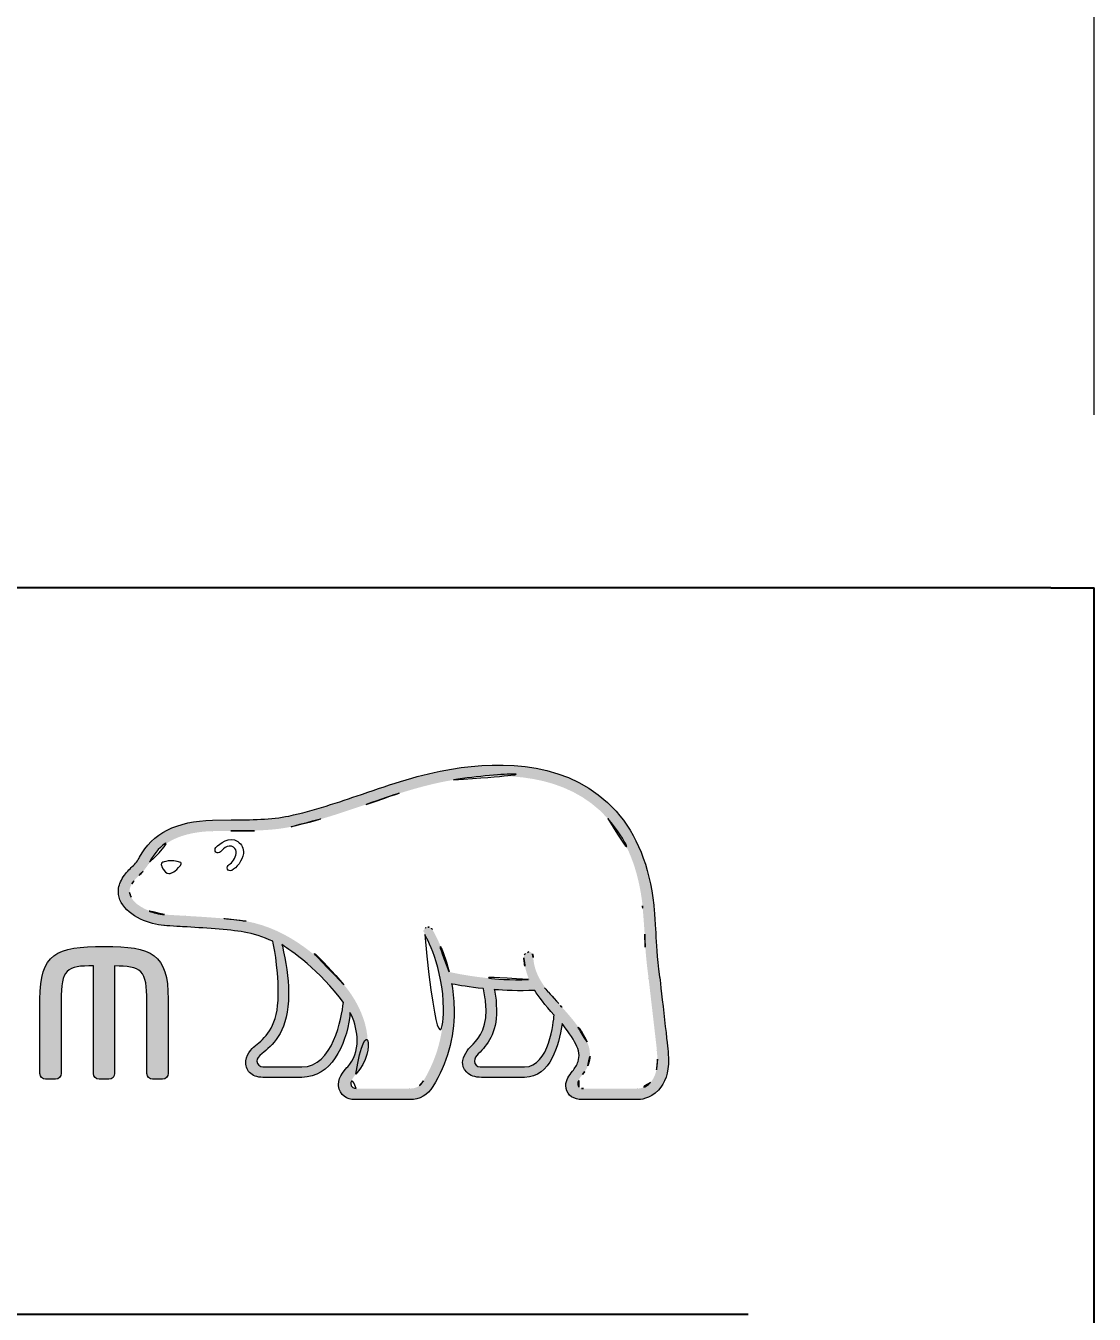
# Model space of a CAD drawing. Extents: x 16296675745 to 16296677481, y -37409619395 to -37409618123.
# Drawn here: x 16296676069.36 to 16296676094.07, y -37409618334.3 to -37409618304.5 of the extents above; entities that cross this region are included whole.
import ezdxf

# ---------------------------------------------------------------- set-up
doc = ezdxf.new("R2010")
doc.units = 0
doc.header["$LTSCALE"] = 10
doc.header["$MEASUREMENT"] = 0
doc.header["$PDMODE"] = 3
doc.header["$PDSIZE"] = -10
doc.layers.get('0').update_dxf_attribs({"linetype": 'CONTINUOUS'})
doc.layers.get('DEFPOINTS').update_dxf_attribs({"linetype": 'CONTINUOUS'})
doc.layers.add('BODY', color=7, linetype='CONTINUOUS')
doc.layers.add('레이어 1', color=7, linetype='CONTINUOUS', lineweight=0)
doc.styles.add('Daelim Dimension', font='')
doc.styles.get('Daelim Dimension').set_extended_font_data('NanumGothic')
doc.dimstyles.new('DEFAULT', dxfattribs={"dimscale": 2, "dimtxt": 2, "dimasz": 2, "dimexe": 0, "dimexo": 2, "dimgap": 1, "dimtad": 1, "dimdec": 1, "dimzin": 9, "dimdsep": 46, "dimtxsty": 'Daelim Dimension', "dimcen": 0.5, "dimclrd": 252, "dimclre": 252, "dimclrt": 3, "dimadec": 1, "dimazin": 0, "dimtfac": 1, "dimtdec": 1, "dimtix": 1, "dimtmove": 0, "dimatfit": 3, "dimfxl": 1, "dimtolj": 1, "dimtzin": 1, "dimlwd": 9, "dimlwe": 9, "dimarcsym": 0})

# ---------------------------------------------------------------- blocks, each defined once
blk = doc.blocks.new('*D14')
at = {"color": 5, "lineweight": 9, "ltscale": 0.5, "transparency": 16777216}
for p, q in [((16296675944.07295, -37409618313.497307), (16296675944.07295, -37409618288.692261)), ((16296675948.07295, -37409618288.692261), (16296676090.07295, -37409618288.692261)), ((16296676094.07295, -37409618313.497307), (16296676094.07295, -37409618288.692261))]:
    blk.add_line(p, q, dxfattribs=at)
at = {"color": 5, "ltscale": 0.5, "transparency": 16777216}
for points in [[(16296675948.07295, -37409618288.025597), (16296675948.07295, -37409618289.358917), (16296675944.07295, -37409618288.692261)], [(16296676090.07295, -37409618288.025597), (16296676090.07295, -37409618289.358917), (16296676094.07295, -37409618288.692261)]]:
    blk.add_solid(points, dxfattribs=at)
at = {"layer": 'DEFPOINTS', "color": 0, "ltscale": 0.5, "transparency": 16777216}
for p in [(16296676094.07295, -37409618288.692261), (16296675944.07295, -37409618317.497307), (16296676094.07295, -37409618317.497307)]:
    blk.add_point(p, dxfattribs=at)
at = {"color": 7, "ltscale": 0.5, "transparency": 16777216, "insert": (16296676019.07295, -37409618281.263077), "char_height": 10, "attachment_point": 5, "style": 'Daelim Dimension'}
blk.add_mtext('\\A1;150', dxfattribs=at)

msp = doc.modelspace()

# ---------------------------------------------------------------- hatches: boundary and pattern name
at = {"layer": '레이어 1'}
h = msp.add_hatch(color=7, dxfattribs=at)
h.dxf.hatch_style = 1
edge = h.paths.add_edge_path(flags=16)
edge.add_spline(control_points=[(16296676083.81044, -37409618328.939087), (16296676083.68544, -37409618329.077461), (16296676083.528351, -37409618329.078697), (16296676083.521549, -37409618329.078697), (16296676083.521549, -37409618329.078697), (16296676082.263149, -37409618329.078697), (16296676082.263149, -37409618329.078697), (16296676082.216909, -37409618329.078697), (16296676082.18158, -37409618329.067108), (16296676082.158701, -37409618329.044533), (16296676082.139601, -37409618329.025833), (16296676082.130329, -37409618328.997383), (16296676082.130329, -37409618328.962112), (16296676082.130329, -37409618328.891151), (16296676082.182131, -37409618328.825897), (16296676082.237169, -37409618328.756638), (16296676082.288191, -37409618328.691093), (16296676082.33666, -37409618328.628922), (16296676082.3638, -37409618328.552544), (16296676082.43268, -37409618328.367172), (16296676082.42564, -37409618328.169418), (16296676082.34339, -37409618327.995163), (16296676082.194799, -37409618327.679901), (16296676081.974331, -37409618327.43222), (16296676081.760651, -37409618327.192863), (16296676081.760651, -37409618327.192863), (16296676081.68829, -37409618327.113403), (16296676081.68829, -37409618327.112633), (16296676081.410521, -37409618326.803101), (16296676081.12348, -37409618326.482887), (16296676081.10083, -37409618326.048729), (16296676081.09565, -37409618325.962769), (16296676081.05592, -37409618325.910812), (16296676081.00065, -37409618325.913139), (16296676081.00065, -37409618325.913139), (16296676080.919241, -37409618325.952248), (16296676080.917459, -37409618325.952248), (16296676080.89543, -37409618325.97654), (16296676080.883141, -37409618326.012711), (16296676080.883141, -37409618326.054298), (16296676080.883141, -37409618326.054298), (16296676080.883829, -37409618326.068977), (16296676080.883829, -37409618326.069153), (16296676080.89497, -37409618326.226067), (16296676080.93239, -37409618326.380074), (16296676080.998171, -37409618326.539932), (16296676080.998171, -37409618326.539932), (16296676081.004589, -37409618326.55603), (16296676081.004589, -37409618326.55603), (16296676081.004589, -37409618326.55603), (16296676080.98757, -37409618326.556633), (16296676080.98757, -37409618326.556633), (16296676080.17971, -37409618326.588654), (16296676079.387711, -37409618326.436203), (16296676079.154791, -37409618326.380074), (16296676079.011141, -37409618325.802116), (16296676078.778151, -37409618325.418983), (16296676078.768101, -37409618325.402763), (16296676078.75001, -37409618325.372772), (16296676078.72109, -37409618325.349716), (16296676078.69327, -37409618325.341667), (16296676078.69327, -37409618325.341667), (16296676078.625231, -37409618325.351883), (16296676078.61688, -37409618325.352966), (16296676078.61117, -37409618325.361473), (16296676078.59926, -37409618325.377541), (16296676078.572981, -37409618325.412804), (16296676078.572981, -37409618325.412804), (16296676078.569731, -37409618325.441093), (16296676078.569731, -37409618325.441093), (16296676078.569731, -37409618325.441093), (16296676078.591209, -37409618325.517174), (16296676078.591209, -37409618325.517174), (16296676078.60885, -37409618325.547623), (16296676079.02368, -37409618326.274307), (16296676079.02368, -37409618327.236794), (16296676079.02368, -37409618327.830513), (16296676078.86767, -37409618328.390663), (16296676078.55999, -37409618328.90152), (16296676078.486469, -37409618329.024117), (16296676078.389601, -37409618329.078697), (16296676078.24551, -37409618329.078697), (16296676078.24551, -37409618329.078697), (16296676077.00503, -37409618329.078697), (16296676077.00503, -37409618329.078697), (16296676076.963909, -37409618329.078697), (16296676076.878099, -37409618329.049782), (16296676076.878099, -37409618328.960098), (16296676076.878099, -37409618328.910629), (16296676076.923941, -37409618328.82946), (16296676077.00033, -37409618328.743958), (16296676077.517269, -37409618328.168327), (16296676077.21903, -37409618327.269241), (16296676076.723261, -37409618326.676933), (16296676076.24441, -37409618326.105614), (16296676075.462919, -37409618325.386673), (16296676074.459471, -37409618325.208092), (16296676074.103861, -37409618325.145943), (16296676073.519501, -37409618325.111313), (16296676073.047541, -37409618325.083321), (16296676073.047541, -37409618325.083321), (16296676072.57048, -37409618325.055023), (16296676072.57048, -37409618325.055023), (16296676072.325649, -37409618325.036324), (16296676071.921021, -37409618324.885727), (16296676071.797871, -37409618324.652557), (16296676071.74585, -37409618324.555931), (16296676071.75173, -37409618324.457901), (16296676071.816971, -37409618324.3452), (16296676071.858021, -37409618324.277168), (16296676071.914379, -37409618324.218727), (16296676071.98527, -37409618324.147598), (16296676072.06365, -37409618324.068291), (16296676072.144291, -37409618323.986183), (16296676072.207069, -37409618323.877953), (16296676072.207069, -37409618323.877953), (16296676072.22508, -37409618323.844093), (16296676072.22508, -37409618323.844093), (16296676072.464649, -37409618323.385834), (16296676072.95817, -37409618323.143837), (16296676073.692511, -37409618323.124367), (16296676073.692511, -37409618323.124367), (16296676074.106649, -37409618323.119728), (16296676074.106649, -37409618323.119728), (16296676074.561371, -37409618323.117409), (16296676075.07732, -37409618323.114777), (16296676075.501261, -37409618323.023537), (16296676076.09668, -37409618322.895538), (16296676076.694031, -37409618322.691437), (16296676077.221189, -37409618322.511787), (16296676077.221189, -37409618322.511787), (16296676077.238041, -37409618322.506233), (16296676077.238041, -37409618322.506233), (16296676077.890039, -37409618322.283272), (16296676078.56432, -37409618322.052727), (16296676079.25358, -37409618321.940498), (16296676080.35668, -37409618321.757889), (16296676081.8715, -37409618321.763924), (16296676082.824551, -37409618322.833847), (16296676083.265051, -37409618323.329231), (16296676083.53639, -37409618324.01046), (16296676083.62977, -37409618324.859131), (16296676083.62977, -37409618324.859131), (16296676083.62623, -37409618324.856354), (16296676083.622971, -37409618324.853409), (16296676083.630541, -37409618324.870262), (16296676083.637659, -37409618324.965508), (16296676083.676941, -37409618325.505417), (16296676083.688219, -37409618325.765007), (16296676083.70013, -37409618326.033417), (16296676083.768, -37409618326.531441), (16296676083.768, -37409618326.531441), (16296676083.96034, -37409618328.19693), (16296676083.96034, -37409618328.19693), (16296676083.96034, -37409618328.19693), (16296676083.971781, -37409618328.399323), (16296676083.971781, -37409618328.399323), (16296676083.971781, -37409618328.638359), (16296676083.917669, -37409618328.820023), (16296676083.81044, -37409618328.939087)], knot_values=[0, 0, 0, 0, 1, 1, 1, 2, 2, 2, 3, 3, 3, 4, 4, 4, 5, 5, 5, 6, 6, 6, 7, 7, 7, 8, 8, 8, 9, 9, 9, 10, 10, 10, 11, 11, 11, 12, 12, 12, 13, 13, 13, 14, 14, 14, 15, 15, 15, 16, 16, 16, 17, 17, 17, 18, 18, 18, 19, 19, 19, 20, 20, 20, 21, 21, 21, 22, 22, 22, 23, 23, 23, 24, 24, 24, 25, 25, 25, 26, 26, 26, 27, 27, 27, 28, 28, 28, 29, 29, 29, 30, 30, 30, 31, 31, 31, 32, 32, 32, 33, 33, 33, 34, 34, 34, 35, 35, 35, 36, 36, 36, 37, 37, 37, 38, 38, 38, 39, 39, 39, 40, 40, 40, 41, 41, 41, 42, 42, 42, 43, 43, 43, 44, 44, 44, 45, 45, 45, 46, 46, 46, 47, 47, 47, 48, 48, 48, 49, 49, 49, 50, 50, 50, 51, 51, 51, 52, 52, 52, 53, 53, 53, 53], degree=3, periodic=0)
edge = h.paths.add_edge_path(flags=16)
edge.add_spline(control_points=[(16296676080.901381, -37409618328.579132), (16296676080.901381, -37409618328.579132), (16296676079.87483, -37409618328.579132), (16296676079.87483, -37409618328.579132), (16296676079.79891, -37409618328.579132), (16296676079.73892, -37409618328.518517), (16296676079.73892, -37409618328.441231), (16296676079.73892, -37409618328.38726), (16296676079.785761, -37409618328.318611), (16296676079.83007, -37409618328.271446), (16296676080.038879, -37409618328.071548), (16296676080.25247, -37409618327.796333), (16296676080.25247, -37409618327.273888), (16296676080.25247, -37409618327.273888), (16296676080.23925, -37409618327.036537), (16296676080.23925, -37409618327.035637), (16296676080.23925, -37409618327.035637), (16296676080.201521, -37409618326.804787), (16296676080.201521, -37409618326.804787), (16296676080.201521, -37409618326.804787), (16296676080.198891, -37409618326.790253), (16296676080.198891, -37409618326.790253), (16296676080.198891, -37409618326.790253), (16296676080.214041, -37409618326.791344), (16296676080.214041, -37409618326.791344), (16296676080.40546, -37409618326.805099), (16296676080.777929, -37409618326.825829), (16296676081.133539, -37409618326.80896), (16296676081.223829, -37409618326.952599), (16296676081.36932, -37409618327.13736), (16296676081.58176, -37409618327.383507), (16296676081.57202, -37409618327.505966), (16296676081.470591, -37409618328.579132), (16296676080.901381, -37409618328.579132)], knot_values=[0, 0, 0, 0, 1, 1, 1, 2, 2, 2, 3, 3, 3, 4, 4, 4, 5, 5, 5, 6, 6, 6, 7, 7, 7, 8, 8, 8, 9, 9, 9, 10, 10, 10, 11, 11, 11, 11], degree=3, periodic=0)
edge = h.paths.add_edge_path(flags=16)
edge.add_spline(control_points=[(16296676075.750351, -37409618328.579132), (16296676075.750351, -37409618328.579132), (16296676074.84926, -37409618328.579132), (16296676074.84926, -37409618328.579132), (16296676074.781691, -37409618328.579132), (16296676074.709021, -37409618328.523483), (16296676074.709021, -37409618328.441231), (16296676074.709021, -37409618328.391289), (16296676074.750919, -37409618328.329437), (16296676074.827299, -37409618328.268051), (16296676075.055349, -37409618328.086403), (16296676075.400921, -37409618327.81147), (16296676075.43833, -37409618327.052467), (16296676075.43833, -37409618327.052467), (16296676075.44351, -37409618326.845444), (16296676075.44351, -37409618326.845444), (16296676075.44351, -37409618326.522621), (16296676075.36953, -37409618326.132843), (16296676075.299351, -37409618325.7845), (16296676075.299351, -37409618325.7845), (16296676075.287889, -37409618325.74894), (16296676075.287889, -37409618325.74894), (16296676075.287889, -37409618325.74894), (16296676075.31743, -37409618325.771973), (16296676075.31743, -37409618325.771973), (16296676075.45178, -37409618325.854691), (16296676076.18775, -37409618326.353477), (16296676076.710039, -37409618327.090378), (16296676076.66674, -37409618327.439163), (16296676076.47007, -37409618328.579132), (16296676075.750351, -37409618328.579132)], knot_values=[0, 0, 0, 0, 1, 1, 1, 2, 2, 2, 3, 3, 3, 4, 4, 4, 5, 5, 5, 6, 6, 6, 7, 7, 7, 8, 8, 8, 9, 9, 9, 10, 10, 10, 10], degree=3, periodic=0)
edge = h.paths.add_edge_path()
edge.add_spline(control_points=[(16296676084.214689, -37409618328.17173), (16296676084.214371, -37409618328.169418), (16296676084.02327, -37409618326.496811), (16296676084.02327, -37409618326.496811), (16296676083.95253, -37409618325.996933), (16296676083.94232, -37409618325.730377), (16296676083.93313, -37409618325.494118), (16296676083.93313, -37409618325.494118), (16296676083.88582, -37409618324.833778), (16296676083.88582, -37409618324.833313), (16296676083.78517, -37409618323.929443), (16296676083.49264, -37409618323.199364), (16296676083.015961, -37409618322.665466), (16296676081.986231, -37409618321.508476), (16296676080.37879, -37409618321.496262), (16296676079.21114, -37409618321.688766), (16296676078.49505, -37409618321.807213), (16296676077.810579, -37409618322.040833), (16296676077.148821, -37409618322.267189), (16296676077.148821, -37409618322.267189), (16296676077.127489, -37409618322.27475), (16296676077.127489, -37409618322.27475), (16296676076.610161, -37409618322.451172), (16296676076.023081, -37409618322.652023), (16296676075.446989, -37409618322.774773), (16296676075.05118, -37409618322.859337), (16296676074.55549, -37409618322.863213), (16296676074.11762, -37409618322.86554), (16296676074.11762, -37409618322.86554), (16296676073.68424, -37409618322.870789), (16296676073.68424, -37409618322.870789), (16296676072.85149, -37409618322.89135), (16296676072.284281, -37409618323.179718), (16296676071.997789, -37409618323.727524), (16296676071.997789, -37409618323.727524), (16296676071.98488, -37409618323.75116), (16296676071.98488, -37409618323.75116), (16296676071.93749, -37409618323.834198), (16296676071.86722, -37409618323.904701), (16296676071.8043, -37409618323.967789), (16296676071.734949, -37409618324.037666), (16296676071.65679, -37409618324.116051), (16296676071.597111, -37409618324.217484), (16296676071.537189, -37409618324.319077), (16296676071.506969, -37409618324.422043), (16296676071.506969, -37409618324.523163), (16296676071.506969, -37409618324.608192), (16296676071.528299, -37409618324.691681), (16296676071.57114, -37409618324.771446), (16296676071.748171, -37409618325.105751), (16296676072.253139, -37409618325.286171), (16296676072.55447, -37409618325.307678), (16296676072.55447, -37409618325.307678), (16296676072.99806, -37409618325.335487), (16296676073.00865, -37409618325.336433), (16296676073.452169, -37409618325.361473), (16296676074.059561, -37409618325.396568), (16296676074.414181, -37409618325.45919), (16296676074.621519, -37409618325.495827), (16296676074.857149, -37409618325.570198), (16296676075.074221, -37409618325.672401), (16296676075.089689, -37409618325.728683), (16296676075.202391, -37409618326.22979), (16296676075.202391, -37409618326.845772), (16296676075.202391, -37409618326.845772), (16296676075.197599, -37409618327.041199), (16296676075.197599, -37409618327.041199), (16296676075.1649, -37409618327.690727), (16296676074.88172, -37409618327.917686), (16296676074.67424, -37409618328.083763), (16296676074.6532, -37409618328.100311), (16296676074.46829, -37409618328.253838), (16296676074.45499, -37409618328.438599), (16296676074.44556, -37409618328.543114), (16296676074.47547, -37409618328.638359), (16296676074.53895, -37409618328.706841), (16296676074.60775, -37409618328.781067), (16296676074.712351, -37409618328.818626), (16296676074.84926, -37409618328.818626), (16296676074.84926, -37409618328.818626), (16296676075.750351, -37409618328.818626), (16296676075.750351, -37409618328.818626), (16296676076.42478, -37409618328.818626), (16296676076.75843, -37409618328.092422), (16296676076.85993, -37409618327.412109), (16296676076.85993, -37409618327.412109), (16296676076.86202, -37409618327.316406), (16296676076.86202, -37409618327.316406), (16296676076.86202, -37409618327.316406), (16296676076.889851, -37409618327.364342), (16296676076.889851, -37409618327.364342), (16296676076.976351, -37409618327.556831), (16296676077.028391, -37409618327.786903), (16296676077.028391, -37409618327.960213), (16296676077.028391, -37409618328.20343), (16296676076.953079, -37409618328.415871), (16296676076.81007, -37409618328.574188), (16296676076.77397, -37409618328.609909), (16296676076.593611, -37409618328.796837), (16296676076.593611, -37409618328.983459), (16296676076.593611, -37409618328.983459), (16296676076.59524, -37409618329.014221), (16296676076.59524, -37409618329.014221), (16296676076.620819, -37409618329.234703), (16296676076.79925, -37409618329.333191), (16296676076.964991, -37409618329.333191), (16296676076.964991, -37409618329.333191), (16296676078.24551, -37409618329.333191), (16296676078.24551, -37409618329.333191), (16296676078.47665, -37409618329.333191), (16296676078.66087, -37409618329.229134), (16296676078.77923, -37409618329.032784), (16296676079.105089, -37409618328.491783), (16296676079.270201, -37409618327.904259), (16296676079.270201, -37409618327.287033), (16296676079.270201, -37409618327.094383), (16296676079.252041, -37409618326.888741), (16296676079.21648, -37409618326.675377), (16296676079.21648, -37409618326.675377), (16296676079.213381, -37409618326.658363), (16296676079.213381, -37409618326.658363), (16296676079.213381, -37409618326.658363), (16296676079.230391, -37409618326.661926), (16296676079.230391, -37409618326.661926), (16296676079.38446, -37409618326.691772), (16296676079.632311, -37409618326.734741), (16296676079.938589, -37409618326.767822), (16296676079.938589, -37409618326.767822), (16296676079.9475, -37409618326.768921), (16296676079.9475, -37409618326.768921), (16296676079.9475, -37409618326.768921), (16296676079.988701, -37409618327.003632), (16296676079.988701, -37409618327.003632), (16296676079.988701, -37409618327.003632), (16296676079.99774, -37409618327.05928), (16296676079.99774, -37409618327.060211), (16296676079.99774, -37409618327.060211), (16296676080.00996, -37409618327.26786), (16296676080.00996, -37409618327.26786), (16296676080.00996, -37409618327.76619), (16296676079.7836, -37409618327.982948), (16296676079.661921, -37409618328.09922), (16296676079.660219, -37409618328.100769), (16296676079.49045, -37409618328.273308), (16296676079.472059, -37409618328.426376), (16296676079.472059, -37409618328.426376), (16296676079.466181, -37409618328.473381), (16296676079.466181, -37409618328.473381), (16296676079.466181, -37409618328.521469), (16296676079.47854, -37409618328.615784), (16296676079.562651, -37409618328.702667), (16296676079.636721, -37409618328.779823), (16296676079.75136, -37409618328.818626), (16296676079.903811, -37409618328.818626), (16296676079.903811, -37409618328.818626), (16296676080.901381, -37409618328.818626), (16296676080.901381, -37409618328.818626), (16296676081.507231, -37409618328.818626), (16296676081.6896, -37409618328.048347), (16296676081.763121, -37409618327.616669), (16296676081.763121, -37409618327.616669), (16296676081.766529, -37409618327.572144), (16296676081.766529, -37409618327.572144), (16296676081.766529, -37409618327.572144), (16296676081.790489, -37409618327.604759), (16296676081.790489, -37409618327.604759), (16296676081.930189, -37409618327.783188), (16296676082.05271, -37409618327.981552), (16296676082.1117, -37409618328.104942), (16296676082.142691, -37409618328.169098), (16296676082.159401, -37409618328.240379), (16296676082.159401, -37409618328.311821), (16296676082.159401, -37409618328.311821), (16296676082.13682, -37409618328.456207), (16296676082.13682, -37409618328.456207), (16296676082.11348, -37409618328.534607), (16296676082.05998, -37409618328.606819), (16296676082.00765, -37409618328.676697), (16296676081.93087, -37409618328.776421), (16296676081.851709, -37409618328.879868), (16296676081.851709, -37409618329.005409), (16296676081.851709, -37409618329.005409), (16296676081.85914, -37409618329.074516), (16296676081.85914, -37409618329.074516), (16296676081.89562, -37409618329.241188), (16296676082.03068, -37409618329.333191), (16296676082.23918, -37409618329.333191), (16296676082.23918, -37409618329.333191), (16296676083.520929, -37409618329.333191), (16296676083.520929, -37409618329.333191), (16296676083.549061, -37409618329.333191), (16296676083.79954, -37409618329.327003), (16296676083.995741, -37409618329.114723), (16296676084.152361, -37409618328.945122), (16296676084.228439, -37409618328.711937), (16296676084.228439, -37409618328.402412), (16296676084.228439, -37409618328.402412), (16296676084.21483, -37409618328.172813), (16296676084.214689, -37409618328.17173)], knot_values=[0, 0, 0, 0, 1, 1, 1, 2, 2, 2, 3, 3, 3, 4, 4, 4, 5, 5, 5, 6, 6, 6, 7, 7, 7, 8, 8, 8, 9, 9, 9, 10, 10, 10, 11, 11, 11, 12, 12, 12, 13, 13, 13, 14, 14, 14, 15, 15, 15, 16, 16, 16, 17, 17, 17, 18, 18, 18, 19, 19, 19, 20, 20, 20, 21, 21, 21, 22, 22, 22, 23, 23, 23, 24, 24, 24, 25, 25, 25, 26, 26, 26, 27, 27, 27, 28, 28, 28, 29, 29, 29, 30, 30, 30, 31, 31, 31, 32, 32, 32, 33, 33, 33, 34, 34, 34, 35, 35, 35, 36, 36, 36, 37, 37, 37, 38, 38, 38, 39, 39, 39, 40, 40, 40, 41, 41, 41, 42, 42, 42, 43, 43, 43, 44, 44, 44, 45, 45, 45, 46, 46, 46, 47, 47, 47, 48, 48, 48, 49, 49, 49, 50, 50, 50, 51, 51, 51, 52, 52, 52, 53, 53, 53, 54, 54, 54, 55, 55, 55, 56, 56, 56, 57, 57, 57, 58, 58, 58, 59, 59, 59, 60, 60, 60, 61, 61, 61, 62, 62, 62, 63, 63, 63, 64, 64, 64, 65, 65, 65, 66, 66, 66, 66], degree=3, periodic=0)
edge = h.paths.add_edge_path(flags=0)
edge.add_spline(control_points=[(16296676072.532669, -37409618323.8461), (16296676072.532669, -37409618323.8461), (16296676072.719139, -37409618323.761864), (16296676072.95014, -37409618323.850899), (16296676072.95014, -37409618323.850899), (16296676072.978741, -37409618323.863113), (16296676072.941481, -37409618323.91584), (16296676072.828991, -37409618324.067039), (16296676072.71813, -37409618324.09967), (16296676072.71813, -37409618324.09967), (16296676072.71813, -37409618324.09967), (16296676072.637819, -37409618324.127953), (16296676072.59267, -37409618324.073227), (16296676072.50144, -37409618323.96624), (16296676072.498671, -37409618323.903923), (16296676072.498671, -37409618323.903923), (16296676072.498671, -37409618323.903923), (16296676072.489229, -37409618323.857697), (16296676072.532669, -37409618323.8461)], knot_values=[0, 0, 0, 0, 1, 1, 1, 2, 2, 2, 3, 3, 3, 4, 4, 4, 5, 5, 5, 6, 6, 6, 6], degree=3, periodic=0)
edge = h.paths.add_edge_path(flags=0)
edge.add_spline(control_points=[(16296676073.76317, -37409618323.503181), (16296676073.73526, -37409618323.53363), (16296676073.733101, -37409618323.584343), (16296676073.76317, -37409618323.611092), (16296676073.791929, -37409618323.637062), (16296676073.841789, -37409618323.630257), (16296676073.869619, -37409618323.599648), (16296676073.88447, -37409618323.584343), (16296676074.037531, -37409618323.402657), (16296676074.16958, -37409618323.49559), (16296676074.21781, -37409618323.530228), (16296676074.237749, -37409618323.579399), (16296676074.23065, -37409618323.642929), (16296676074.21936, -37409618323.744827), (16296676074.131001, -37409618323.860474), (16296676074.069229, -37409618323.900063), (16296676074.03467, -37409618323.921089), (16296676074.011869, -37409618323.96624), (16296676074.028259, -37409618324.002731), (16296676074.044491, -37409618324.03907), (16296676074.090719, -37409618324.049889), (16296676074.127819, -37409618324.032562), (16296676074.238371, -37409618323.979691), (16296676074.377769, -37409618323.803131), (16296676074.39686, -37409618323.638474), (16296676074.409531, -37409618323.523743), (16296676074.358049, -37409618323.430038), (16296676074.266359, -37409618323.366814), (16296676074.069229, -37409618323.226883), (16296676073.84581, -37409618323.414108), (16296676073.76317, -37409618323.503181)], knot_values=[0, 0, 0, 0, 1, 1, 1, 2, 2, 2, 3, 3, 3, 4, 4, 4, 5, 5, 5, 6, 6, 6, 7, 7, 7, 8, 8, 8, 9, 9, 9, 10, 10, 10, 10], degree=3, periodic=0)
edge = h.paths.add_edge_path(flags=0)
edge.add_spline(control_points=[(16296676073.73797, -37409618323.639702), (16296676073.73797, -37409618323.639702), (16296676073.73797, -37409618323.639702), (16296676073.73797, -37409618323.639702), (16296676073.73797, -37409618323.639702), (16296676073.73797, -37409618323.639702), (16296676073.73797, -37409618323.639702)], knot_values=[0, 0, 0, 0, 1, 1, 1, 2, 2, 2, 2], degree=3, periodic=0)
h = msp.add_hatch(color=7, dxfattribs=at)
h.dxf.hatch_style = 2
edge = h.paths.add_edge_path()
edge.add_spline(control_points=[(16296676069.691031, -37409618327.009338), (16296676069.691031, -37409618327.009338), (16296676069.691031, -37409618328.728661), (16296676069.691031, -37409618328.728661), (16296676069.691031, -37409618328.803009), (16296676069.74947, -37409618328.863472), (16296676069.821211, -37409618328.863472), (16296676069.821211, -37409618328.863472), (16296676070.051279, -37409618328.863472), (16296676070.051279, -37409618328.863472), (16296676070.13245, -37409618328.863472), (16296676070.181, -37409618328.795143), (16296676070.181, -37409618328.728661), (16296676070.181, -37409618328.728661), (16296676070.181, -37409618327.051857), (16296676070.181, -37409618327.051857), (16296676070.181, -37409618326.3125), (16296676070.306391, -37409618326.240601), (16296676070.93165, -37409618326.238907), (16296676070.93165, -37409618326.284363), (16296676070.93165, -37409618328.728661), (16296676070.93165, -37409618328.728661), (16296676070.93165, -37409618328.805801), (16296676070.98716, -37409618328.863472), (16296676071.060749, -37409618328.863472), (16296676071.060749, -37409618328.863472), (16296676071.2868, -37409618328.863472), (16296676071.2868, -37409618328.863472), (16296676071.367661, -37409618328.863472), (16296676071.416059, -37409618328.795143), (16296676071.416059, -37409618328.728661), (16296676071.416059, -37409618328.728661), (16296676071.416059, -37409618326.291939), (16296676071.416059, -37409618326.24369), (16296676071.70859, -37409618326.244766), (16296676071.91407, -37409618326.268898), (16296676072.02532, -37409618326.380074), (16296676072.142509, -37409618326.497108), (16296676072.1654, -37409618326.715424), (16296676072.1654, -37409618327.051857), (16296676072.1654, -37409618327.051857), (16296676072.1654, -37409618328.728661), (16296676072.1654, -37409618328.728661), (16296676072.1654, -37409618328.801643), (16296676072.225149, -37409618328.863472), (16296676072.295811, -37409618328.863472), (16296676072.295811, -37409618328.863472), (16296676072.52696, -37409618328.863472), (16296676072.52696, -37409618328.863472), (16296676072.60713, -37409618328.863472), (16296676072.65667, -37409618328.793579), (16296676072.65667, -37409618328.728661), (16296676072.65667, -37409618328.728661), (16296676072.65667, -37409618327.009338), (16296676072.65667, -37409618327.009338), (16296676072.65667, -37409618325.967247), (16296676072.287149, -37409618325.79068), (16296676071.176559, -37409618325.79068), (16296676070.061951, -37409618325.79068), (16296676069.691031, -37409618325.967247), (16296676069.691031, -37409618327.009338)], knot_values=[0, 0, 0, 0, 1, 1, 1, 2, 2, 2, 3, 3, 3, 4, 4, 4, 5, 5, 5, 6, 6, 6, 7, 7, 7, 8, 8, 8, 9, 9, 9, 10, 10, 10, 11, 11, 11, 12, 12, 12, 13, 13, 13, 14, 14, 14, 15, 15, 15, 16, 16, 16, 17, 17, 17, 18, 18, 18, 19, 19, 19, 20, 20, 20, 20], degree=3, periodic=0)

# ---------------------------------------------------------------- linework, layer by layer
at = {"color": 7}
msp.add_line((16296676075.710421, -37409618328.818642), (16296676075.710421, -37409618328.818642), dxfattribs=at)
at = {"layer": 'BODY'}
for p, q in [((16296676093.07295, -37409618317.497307), (16296675945.07295, -37409618317.497307)), ((16296676093.07295, -37409618317.497307), (16296676094.07295, -37409618317.497307)), ((16296676094.07295, -37409618422.497307), (16296676094.07295, -37409618317.497307)), ((16296675952.07295, -37409618334.297302), (16296676086.07295, -37409618334.297302))]:
    msp.add_line(p, q, dxfattribs=at)
at = {"layer": '레이어 1', "color": 7}
for points, knots in [([(16296676084.214689, -37409618328.171738), (16296676084.214371, -37409618328.169434), (16296676084.02327, -37409618326.496834), (16296676084.02327, -37409618326.496834), (16296676083.95253, -37409618325.996941), (16296676083.94232, -37409618325.730392), (16296676083.93313, -37409618325.494133), (16296676083.93313, -37409618325.494133), (16296676083.88582, -37409618324.833794), (16296676083.88582, -37409618324.833313), (16296676083.78517, -37409618323.929459), (16296676083.49264, -37409618323.199371), (16296676083.015961, -37409618322.665482), (16296676081.986231, -37409618321.508507), (16296676080.37879, -37409618321.496269), (16296676079.21114, -37409618321.688789), (16296676078.49505, -37409618321.807228), (16296676077.810579, -37409618322.040848), (16296676077.148821, -37409618322.267197), (16296676077.148821, -37409618322.267197), (16296676077.127489, -37409618322.274757), (16296676077.127489, -37409618322.274757), (16296676076.610161, -37409618322.45118), (16296676076.023081, -37409618322.652031), (16296676075.446989, -37409618322.774788), (16296676075.05118, -37409618322.859367), (16296676074.55549, -37409618322.863228), (16296676074.11762, -37409618322.865547), (16296676074.11762, -37409618322.865547), (16296676073.68424, -37409618322.870796), (16296676073.68424, -37409618322.870796), (16296676072.85149, -37409618322.891373), (16296676072.284281, -37409618323.179733), (16296676071.997789, -37409618323.727531), (16296676071.997789, -37409618323.727531), (16296676071.98488, -37409618323.751183), (16296676071.98488, -37409618323.751183), (16296676071.93749, -37409618323.834213), (16296676071.86722, -37409618323.904716), (16296676071.8043, -37409618323.967796), (16296676071.734949, -37409618324.037689), (16296676071.65679, -37409618324.116058), (16296676071.597111, -37409618324.217491), (16296676071.537189, -37409618324.319077), (16296676071.506969, -37409618324.422073), (16296676071.506969, -37409618324.523163), (16296676071.506969, -37409618324.6082), (16296676071.528299, -37409618324.691704), (16296676071.57114, -37409618324.771477), (16296676071.748171, -37409618325.105766), (16296676072.253139, -37409618325.286186), (16296676072.55447, -37409618325.307693), (16296676072.55447, -37409618325.307693), (16296676072.99806, -37409618325.33551), (16296676073.00865, -37409618325.336449), (16296676073.452169, -37409618325.361481), (16296676074.059561, -37409618325.396584), (16296676074.414181, -37409618325.459213), (16296676074.621519, -37409618325.49585), (16296676074.857149, -37409618325.570213), (16296676075.074221, -37409618325.672432), (16296676075.089689, -37409618325.728691), (16296676075.202391, -37409618326.229797), (16296676075.202391, -37409618326.845787), (16296676075.202391, -37409618326.845787), (16296676075.197599, -37409618327.041206), (16296676075.197599, -37409618327.041206), (16296676075.1649, -37409618327.69075), (16296676074.88172, -37409618327.917709), (16296676074.67424, -37409618328.083778), (16296676074.6532, -37409618328.100319), (16296676074.46829, -37409618328.253853), (16296676074.45499, -37409618328.438622), (16296676074.44556, -37409618328.543137), (16296676074.47547, -37409618328.638367), (16296676074.53895, -37409618328.706871), (16296676074.60775, -37409618328.781067), (16296676074.712351, -37409618328.818642), (16296676074.84926, -37409618328.818642), (16296676074.84926, -37409618328.818642), (16296676075.750351, -37409618328.818642), (16296676075.750351, -37409618328.818642), (16296676076.42478, -37409618328.818642), (16296676076.75843, -37409618328.09243), (16296676076.85993, -37409618327.412117), (16296676076.85993, -37409618327.412117), (16296676076.86202, -37409618327.316422), (16296676076.86202, -37409618327.316422), (16296676076.86202, -37409618327.316422), (16296676076.889851, -37409618327.364357), (16296676076.889851, -37409618327.364357), (16296676076.976351, -37409618327.556839), (16296676077.028391, -37409618327.786919), (16296676077.028391, -37409618327.96022), (16296676077.028391, -37409618328.203453), (16296676076.953079, -37409618328.415878), (16296676076.81007, -37409618328.574203), (16296676076.77397, -37409618328.609917), (16296676076.593611, -37409618328.796852), (16296676076.593611, -37409618328.983467), (16296676076.593611, -37409618328.983467), (16296676076.59524, -37409618329.014236), (16296676076.59524, -37409618329.014236), (16296676076.620819, -37409618329.234711), (16296676076.79925, -37409618329.333214), (16296676076.964991, -37409618329.333214), (16296676076.964991, -37409618329.333214), (16296676078.24551, -37409618329.333214), (16296676078.24551, -37409618329.333214), (16296676078.47665, -37409618329.333214), (16296676078.66087, -37409618329.229149), (16296676078.77923, -37409618329.032799), (16296676079.105089, -37409618328.491814), (16296676079.270201, -37409618327.904266), (16296676079.270201, -37409618327.287048), (16296676079.270201, -37409618327.094391), (16296676079.252041, -37409618326.888763), (16296676079.21648, -37409618326.675392), (16296676079.21648, -37409618326.675392), (16296676079.213381, -37409618326.658379), (16296676079.213381, -37409618326.658379), (16296676079.213381, -37409618326.658379), (16296676079.230391, -37409618326.661942), (16296676079.230391, -37409618326.661942), (16296676079.38446, -37409618326.691788), (16296676079.632311, -37409618326.734756), (16296676079.938589, -37409618326.767838), (16296676079.938589, -37409618326.767838), (16296676079.9475, -37409618326.768944), (16296676079.9475, -37409618326.768944), (16296676079.9475, -37409618326.768944), (16296676079.988701, -37409618327.003647), (16296676079.988701, -37409618327.003647), (16296676079.988701, -37409618327.003647), (16296676079.99774, -37409618327.059303), (16296676079.99774, -37409618327.060226), (16296676079.99774, -37409618327.060226), (16296676080.00996, -37409618327.267891), (16296676080.00996, -37409618327.267891), (16296676080.00996, -37409618327.766197), (16296676079.7836, -37409618327.982964), (16296676079.661921, -37409618328.099243), (16296676079.660219, -37409618328.100777), (16296676079.49045, -37409618328.273323), (16296676079.472059, -37409618328.426392), (16296676079.472059, -37409618328.426392), (16296676079.466181, -37409618328.473396), (16296676079.466181, -37409618328.473396), (16296676079.466181, -37409618328.521477), (16296676079.47854, -37409618328.615784), (16296676079.562651, -37409618328.702682), (16296676079.636721, -37409618328.779846), (16296676079.75136, -37409618328.818642), (16296676079.903811, -37409618328.818642), (16296676079.903811, -37409618328.818642), (16296676080.901381, -37409618328.818642), (16296676080.901381, -37409618328.818642), (16296676081.507231, -37409618328.818642), (16296676081.6896, -37409618328.048363), (16296676081.763121, -37409618327.616676), (16296676081.763121, -37409618327.616676), (16296676081.766529, -37409618327.572159), (16296676081.766529, -37409618327.572159), (16296676081.766529, -37409618327.572159), (16296676081.790489, -37409618327.604767), (16296676081.790489, -37409618327.604767), (16296676081.930189, -37409618327.783203), (16296676082.05271, -37409618327.98156), (16296676082.1117, -37409618328.104973), (16296676082.142691, -37409618328.169113), (16296676082.159401, -37409618328.240387), (16296676082.159401, -37409618328.311836), (16296676082.159401, -37409618328.311836), (16296676082.13682, -37409618328.456223), (16296676082.13682, -37409618328.456223), (16296676082.11348, -37409618328.534607), (16296676082.05998, -37409618328.606827), (16296676082.00765, -37409618328.676712), (16296676081.93087, -37409618328.776428), (16296676081.851709, -37409618328.879883), (16296676081.851709, -37409618329.005432), (16296676081.851709, -37409618329.005432), (16296676081.85914, -37409618329.074532), (16296676081.85914, -37409618329.074532), (16296676081.89562, -37409618329.241203), (16296676082.03068, -37409618329.333214), (16296676082.23918, -37409618329.333214), (16296676082.23918, -37409618329.333214), (16296676083.520929, -37409618329.333214), (16296676083.520929, -37409618329.333214), (16296676083.549061, -37409618329.333214), (16296676083.79954, -37409618329.327019), (16296676083.995741, -37409618329.114731), (16296676084.152361, -37409618328.945137), (16296676084.228439, -37409618328.71196), (16296676084.228439, -37409618328.40242), (16296676084.228439, -37409618328.40242), (16296676084.21483, -37409618328.172821), (16296676084.214689, -37409618328.171738)], [0, 0, 0, 0, 1, 1, 1, 2, 2, 2, 3, 3, 3, 4, 4, 4, 5, 5, 5, 6, 6, 6, 7, 7, 7, 8, 8, 8, 9, 9, 9, 10, 10, 10, 11, 11, 11, 12, 12, 12, 13, 13, 13, 14, 14, 14, 15, 15, 15, 16, 16, 16, 17, 17, 17, 18, 18, 18, 19, 19, 19, 20, 20, 20, 21, 21, 21, 22, 22, 22, 23, 23, 23, 24, 24, 24, 25, 25, 25, 26, 26, 26, 27, 27, 27, 28, 28, 28, 29, 29, 29, 30, 30, 30, 31, 31, 31, 32, 32, 32, 33, 33, 33, 34, 34, 34, 35, 35, 35, 36, 36, 36, 37, 37, 37, 38, 38, 38, 39, 39, 39, 40, 40, 40, 41, 41, 41, 42, 42, 42, 43, 43, 43, 44, 44, 44, 45, 45, 45, 46, 46, 46, 47, 47, 47, 48, 48, 48, 49, 49, 49, 50, 50, 50, 51, 51, 51, 52, 52, 52, 53, 53, 53, 54, 54, 54, 55, 55, 55, 56, 56, 56, 57, 57, 57, 58, 58, 58, 59, 59, 59, 60, 60, 60, 61, 61, 61, 62, 62, 62, 63, 63, 63, 64, 64, 64, 65, 65, 65, 66, 66, 66, 66]), ([(16296676073.76317, -37409618323.503197), (16296676073.73526, -37409618323.533653), (16296676073.733101, -37409618323.584351), (16296676073.76317, -37409618323.611099), (16296676073.791929, -37409618323.63707), (16296676073.841789, -37409618323.63028), (16296676073.869619, -37409618323.59967), (16296676073.88447, -37409618323.584351), (16296676074.037531, -37409618323.402679), (16296676074.16958, -37409618323.495613), (16296676074.21781, -37409618323.530251), (16296676074.237749, -37409618323.579407), (16296676074.23065, -37409618323.642937), (16296676074.21936, -37409618323.744827), (16296676074.131001, -37409618323.860497), (16296676074.069229, -37409618323.90007), (16296676074.03467, -37409618323.921097), (16296676074.011869, -37409618323.966248), (16296676074.028259, -37409618324.002747), (16296676074.044491, -37409618324.039093), (16296676074.090719, -37409618324.049896), (16296676074.127819, -37409618324.032578), (16296676074.238371, -37409618323.979698), (16296676074.377769, -37409618323.803139), (16296676074.39686, -37409618323.638474), (16296676074.409531, -37409618323.523743), (16296676074.358049, -37409618323.430054), (16296676074.266359, -37409618323.366821), (16296676074.069229, -37409618323.226883), (16296676073.84581, -37409618323.414124), (16296676073.76317, -37409618323.503197)], [0, 0, 0, 0, 1, 1, 1, 2, 2, 2, 3, 3, 3, 4, 4, 4, 5, 5, 5, 6, 6, 6, 7, 7, 7, 8, 8, 8, 9, 9, 9, 10, 10, 10, 10]), ([(16296676072.532669, -37409618323.846107), (16296676072.532669, -37409618323.846107), (16296676072.719139, -37409618323.761871), (16296676072.95014, -37409618323.850906), (16296676072.95014, -37409618323.850906), (16296676072.978741, -37409618323.863129), (16296676072.941481, -37409618323.915848), (16296676072.828991, -37409618324.067062), (16296676072.71813, -37409618324.099678), (16296676072.71813, -37409618324.099678), (16296676072.71813, -37409618324.099678), (16296676072.637819, -37409618324.127968), (16296676072.59267, -37409618324.07325), (16296676072.50144, -37409618323.966248), (16296676072.498671, -37409618323.903938), (16296676072.498671, -37409618323.903938), (16296676072.498671, -37409618323.903938), (16296676072.489229, -37409618323.857719), (16296676072.532669, -37409618323.846107)], [0, 0, 0, 0, 1, 1, 1, 2, 2, 2, 3, 3, 3, 4, 4, 4, 5, 5, 5, 6, 6, 6, 6]), ([(16296676073.73797, -37409618323.639709), (16296676073.73797, -37409618323.639709), (16296676073.73797, -37409618323.639709), (16296676073.73797, -37409618323.639709), (16296676073.73797, -37409618323.639709), (16296676073.73797, -37409618323.639709), (16296676073.73797, -37409618323.639709)], [0, 0, 0, 0, 1, 1, 1, 2, 2, 2, 2]), ([(16296676078.591209, -37409618325.517189), (16296676078.60885, -37409618325.54763), (16296676079.02368, -37409618326.274338), (16296676079.02368, -37409618327.236794), (16296676079.02368, -37409618327.830528), (16296676078.86767, -37409618328.390671), (16296676078.55999, -37409618328.901527)], [24, 24, 24, 24, 25, 25, 25, 26, 26, 26, 26]), ([(16296676069.691031, -37409618327.009354), (16296676069.691031, -37409618327.009354), (16296676069.691031, -37409618328.728683), (16296676069.691031, -37409618328.728683), (16296676069.691031, -37409618328.803017), (16296676069.74947, -37409618328.863487), (16296676069.821211, -37409618328.863487), (16296676069.821211, -37409618328.863487), (16296676070.051279, -37409618328.863487), (16296676070.051279, -37409618328.863487), (16296676070.13245, -37409618328.863487), (16296676070.181, -37409618328.795151), (16296676070.181, -37409618328.728683), (16296676070.181, -37409618328.728683), (16296676070.181, -37409618327.05188), (16296676070.181, -37409618327.05188), (16296676070.181, -37409618326.312523), (16296676070.306391, -37409618326.240623), (16296676070.93165, -37409618326.238907), (16296676070.93165, -37409618326.28437), (16296676070.93165, -37409618328.728683), (16296676070.93165, -37409618328.728683), (16296676070.93165, -37409618328.805817), (16296676070.98716, -37409618328.863487), (16296676071.060749, -37409618328.863487), (16296676071.060749, -37409618328.863487), (16296676071.2868, -37409618328.863487), (16296676071.2868, -37409618328.863487), (16296676071.367661, -37409618328.863487), (16296676071.416059, -37409618328.795151), (16296676071.416059, -37409618328.728683), (16296676071.416059, -37409618328.728683), (16296676071.416059, -37409618326.291946), (16296676071.416059, -37409618326.243721), (16296676071.70859, -37409618326.244781), (16296676071.91407, -37409618326.268913), (16296676072.02532, -37409618326.380081), (16296676072.142509, -37409618326.497131), (16296676072.1654, -37409618326.715439), (16296676072.1654, -37409618327.05188), (16296676072.1654, -37409618327.05188), (16296676072.1654, -37409618328.728683), (16296676072.1654, -37409618328.728683), (16296676072.1654, -37409618328.801659), (16296676072.225149, -37409618328.863487), (16296676072.295811, -37409618328.863487), (16296676072.295811, -37409618328.863487), (16296676072.52696, -37409618328.863487), (16296676072.52696, -37409618328.863487), (16296676072.60713, -37409618328.863487), (16296676072.65667, -37409618328.793587), (16296676072.65667, -37409618328.728683), (16296676072.65667, -37409618328.728683), (16296676072.65667, -37409618327.009354), (16296676072.65667, -37409618327.009354), (16296676072.65667, -37409618325.967262), (16296676072.287149, -37409618325.790688), (16296676071.176559, -37409618325.790688), (16296676070.061951, -37409618325.790688), (16296676069.691031, -37409618325.967262), (16296676069.691031, -37409618327.009354)], [0, 0, 0, 0, 1, 1, 1, 2, 2, 2, 3, 3, 3, 4, 4, 4, 5, 5, 5, 6, 6, 6, 7, 7, 7, 8, 8, 8, 9, 9, 9, 10, 10, 10, 11, 11, 11, 12, 12, 12, 13, 13, 13, 14, 14, 14, 15, 15, 15, 16, 16, 16, 17, 17, 17, 18, 18, 18, 19, 19, 19, 20, 20, 20, 20]), ([(16296676075.750351, -37409618328.579147), (16296676075.750351, -37409618328.579147), (16296676074.84926, -37409618328.579147), (16296676074.84926, -37409618328.579147), (16296676074.781691, -37409618328.579147), (16296676074.709021, -37409618328.523499), (16296676074.709021, -37409618328.441254), (16296676074.709021, -37409618328.391312), (16296676074.750919, -37409618328.32946), (16296676074.827299, -37409618328.268066), (16296676075.055349, -37409618328.086403), (16296676075.400921, -37409618327.811493), (16296676075.43833, -37409618327.052483), (16296676075.43833, -37409618327.052483), (16296676075.44351, -37409618326.845451), (16296676075.44351, -37409618326.845451), (16296676075.44351, -37409618326.522636), (16296676075.36953, -37409618326.132858), (16296676075.299351, -37409618325.784523), (16296676075.299351, -37409618325.784523), (16296676075.287889, -37409618325.748947), (16296676075.287889, -37409618325.748947), (16296676075.287889, -37409618325.748947), (16296676075.31743, -37409618325.77198), (16296676075.31743, -37409618325.77198), (16296676075.45178, -37409618325.854698), (16296676076.18775, -37409618326.353493), (16296676076.710039, -37409618327.090393), (16296676076.66674, -37409618327.439194), (16296676076.47007, -37409618328.579147), (16296676075.750351, -37409618328.579147)], [0, 0, 0, 0, 1, 1, 1, 2, 2, 2, 3, 3, 3, 4, 4, 4, 5, 5, 5, 6, 6, 6, 7, 7, 7, 8, 8, 8, 9, 9, 9, 10, 10, 10, 10]), ([(16296676080.901381, -37409618328.579147), (16296676080.901381, -37409618328.579147), (16296676079.87483, -37409618328.579147), (16296676079.87483, -37409618328.579147), (16296676079.79891, -37409618328.579147), (16296676079.73892, -37409618328.518547), (16296676079.73892, -37409618328.441254), (16296676079.73892, -37409618328.387268), (16296676079.785761, -37409618328.318626), (16296676079.83007, -37409618328.271469), (16296676080.038879, -37409618328.071564), (16296676080.25247, -37409618327.796349), (16296676080.25247, -37409618327.273903), (16296676080.25247, -37409618327.273903), (16296676080.23925, -37409618327.036568), (16296676080.23925, -37409618327.035637), (16296676080.23925, -37409618327.035637), (16296676080.201521, -37409618326.804802), (16296676080.201521, -37409618326.804802), (16296676080.201521, -37409618326.804802), (16296676080.198891, -37409618326.790268), (16296676080.198891, -37409618326.790268), (16296676080.198891, -37409618326.790268), (16296676080.214041, -37409618326.791344), (16296676080.214041, -37409618326.791344), (16296676080.40546, -37409618326.805122), (16296676080.777929, -37409618326.825844), (16296676081.133539, -37409618326.808968), (16296676081.223829, -37409618326.952606), (16296676081.36932, -37409618327.137383), (16296676081.58176, -37409618327.383522), (16296676081.57202, -37409618327.505981), (16296676081.470591, -37409618328.579147), (16296676080.901381, -37409618328.579147)], [0, 0, 0, 0, 1, 1, 1, 2, 2, 2, 3, 3, 3, 4, 4, 4, 5, 5, 5, 6, 6, 6, 7, 7, 7, 8, 8, 8, 9, 9, 9, 10, 10, 10, 11, 11, 11, 11]), ([(16296676077.00503, -37409618329.078712), (16296676076.963909, -37409618329.078712), (16296676076.878099, -37409618329.049797), (16296676076.878099, -37409618328.960121), (16296676076.878099, -37409618328.910637), (16296676076.923941, -37409618328.829468), (16296676077.00033, -37409618328.743973)], [28, 28, 28, 28, 29, 29, 29, 30, 30, 30, 30]), ([(16296676082.158701, -37409618329.044533), (16296676082.139601, -37409618329.025833), (16296676082.130329, -37409618328.997383), (16296676082.130329, -37409618328.96212), (16296676082.130329, -37409618328.891159), (16296676082.182131, -37409618328.825928), (16296676082.237169, -37409618328.756653)], [3, 3, 3, 3, 4, 4, 4, 5, 5, 5, 5])]:
    msp.add_open_spline(points, degree=3, knots=knots, dxfattribs=at)
for points in [[(16296676079.25358, -37409618321.940514), (16296676080.35668, -37409618321.757896), (16296676081.8715, -37409618321.763931), (16296676082.824551, -37409618322.833847)], [(16296676077.238041, -37409618322.506241), (16296676077.890039, -37409618322.283287), (16296676078.56432, -37409618322.052742), (16296676079.25358, -37409618321.940514)], [(16296676075.501261, -37409618323.023552), (16296676076.09668, -37409618322.895554), (16296676076.694031, -37409618322.691452), (16296676077.221189, -37409618322.51181)], [(16296676077.221189, -37409618322.51181), (16296676077.221189, -37409618322.51181), (16296676077.238041, -37409618322.506241), (16296676077.238041, -37409618322.506241)], [(16296676082.824551, -37409618322.833847), (16296676083.265051, -37409618323.329239), (16296676083.53639, -37409618324.010483), (16296676083.62977, -37409618324.859154)], [(16296676072.22508, -37409618323.844109), (16296676072.464649, -37409618323.385841), (16296676072.95817, -37409618323.143852), (16296676073.692511, -37409618323.124382)], [(16296676073.692511, -37409618323.124382), (16296676073.692511, -37409618323.124382), (16296676074.106649, -37409618323.119743), (16296676074.106649, -37409618323.119743)], [(16296676074.106649, -37409618323.119743), (16296676074.561371, -37409618323.117416), (16296676075.07732, -37409618323.114792), (16296676075.501261, -37409618323.023552)], [(16296676072.207069, -37409618323.877968), (16296676072.207069, -37409618323.877968), (16296676072.22508, -37409618323.844109), (16296676072.22508, -37409618323.844109)], [(16296676071.98527, -37409618324.147614), (16296676072.06365, -37409618324.068298), (16296676072.144291, -37409618323.986191), (16296676072.207069, -37409618323.877968)], [(16296676071.797871, -37409618324.652573), (16296676071.74585, -37409618324.555939), (16296676071.75173, -37409618324.457916), (16296676071.816971, -37409618324.345207)], [(16296676071.816971, -37409618324.345207), (16296676071.858021, -37409618324.277184), (16296676071.914379, -37409618324.218727), (16296676071.98527, -37409618324.147614)], [(16296676072.57048, -37409618325.055031), (16296676072.325649, -37409618325.036346), (16296676071.921021, -37409618324.88575), (16296676071.797871, -37409618324.652573)], [(16296676083.622971, -37409618324.853432), (16296676083.630541, -37409618324.870277), (16296676083.637659, -37409618324.965523), (16296676083.676941, -37409618325.50544)], [(16296676083.62977, -37409618324.859154), (16296676083.62977, -37409618324.859154), (16296676083.62623, -37409618324.856361), (16296676083.622971, -37409618324.853432)], [(16296676073.047541, -37409618325.083344), (16296676073.047541, -37409618325.083344), (16296676072.57048, -37409618325.055031), (16296676072.57048, -37409618325.055031)], [(16296676074.459471, -37409618325.208099), (16296676074.103861, -37409618325.14595), (16296676073.519501, -37409618325.111328), (16296676073.047541, -37409618325.083344)], [(16296676078.61688, -37409618325.352989), (16296676078.61117, -37409618325.361481), (16296676078.59926, -37409618325.377563), (16296676078.572981, -37409618325.412811)], [(16296676078.69327, -37409618325.34169), (16296676078.69327, -37409618325.34169), (16296676078.625231, -37409618325.351883), (16296676078.61688, -37409618325.352989)], [(16296676078.768101, -37409618325.402763), (16296676078.75001, -37409618325.372787), (16296676078.72109, -37409618325.349739), (16296676078.69327, -37409618325.34169)], [(16296676076.723261, -37409618326.676933), (16296676076.24441, -37409618326.105629), (16296676075.462919, -37409618325.386688), (16296676074.459471, -37409618325.208099)], [(16296676078.569731, -37409618325.441109), (16296676078.569731, -37409618325.441109), (16296676078.591209, -37409618325.517189), (16296676078.591209, -37409618325.517189)], [(16296676078.572981, -37409618325.412811), (16296676078.572981, -37409618325.412811), (16296676078.569731, -37409618325.441109), (16296676078.569731, -37409618325.441109)], [(16296676079.154791, -37409618326.380081), (16296676079.011141, -37409618325.802139), (16296676078.778151, -37409618325.418999), (16296676078.768101, -37409618325.402763)], [(16296676083.676941, -37409618325.50544), (16296676083.688219, -37409618325.765038), (16296676083.70013, -37409618326.03344), (16296676083.768, -37409618326.531448)], [(16296676080.917459, -37409618325.952271), (16296676080.89543, -37409618325.976547), (16296676080.883141, -37409618326.012718), (16296676080.883141, -37409618326.054314)], [(16296676081.00065, -37409618325.913147), (16296676081.00065, -37409618325.913147), (16296676080.919241, -37409618325.952271), (16296676080.917459, -37409618325.952271)], [(16296676081.10083, -37409618326.048759), (16296676081.09565, -37409618325.962784), (16296676081.05592, -37409618325.91082), (16296676081.00065, -37409618325.913147)], [(16296676080.883141, -37409618326.054314), (16296676080.883141, -37409618326.054314), (16296676080.883829, -37409618326.068977), (16296676080.883829, -37409618326.06916)], [(16296676080.883829, -37409618326.06916), (16296676080.89497, -37409618326.226082), (16296676080.93239, -37409618326.380081), (16296676080.998171, -37409618326.53994)], [(16296676080.98757, -37409618326.556641), (16296676080.17971, -37409618326.588654), (16296676079.387711, -37409618326.436203), (16296676079.154791, -37409618326.380081)], [(16296676080.998171, -37409618326.53994), (16296676080.998171, -37409618326.53994), (16296676081.004589, -37409618326.556038), (16296676081.004589, -37409618326.556038)], [(16296676081.004589, -37409618326.556038), (16296676081.004589, -37409618326.556038), (16296676080.98757, -37409618326.556641), (16296676080.98757, -37409618326.556641)], [(16296676081.68829, -37409618327.112633), (16296676081.410521, -37409618326.803123), (16296676081.12348, -37409618326.482887), (16296676081.10083, -37409618326.048759)], [(16296676083.768, -37409618326.531448), (16296676083.768, -37409618326.531448), (16296676083.96034, -37409618328.196953), (16296676083.96034, -37409618328.196953)], [(16296676081.760651, -37409618327.192886), (16296676081.760651, -37409618327.192886), (16296676081.68829, -37409618327.113411), (16296676081.68829, -37409618327.112633)], [(16296676077.00033, -37409618328.743973), (16296676077.517269, -37409618328.168358), (16296676077.21903, -37409618327.269249), (16296676076.723261, -37409618326.676933)], [(16296676082.34339, -37409618327.995178), (16296676082.194799, -37409618327.679916), (16296676081.974331, -37409618327.432243), (16296676081.760651, -37409618327.192886)], [(16296676082.3638, -37409618328.552551), (16296676082.43268, -37409618328.36718), (16296676082.42564, -37409618328.169434), (16296676082.34339, -37409618327.995178)], [(16296676083.96034, -37409618328.196953), (16296676083.96034, -37409618328.196953), (16296676083.971781, -37409618328.399338), (16296676083.971781, -37409618328.399338)], [(16296676082.237169, -37409618328.756653), (16296676082.288191, -37409618328.691093), (16296676082.33666, -37409618328.628937), (16296676082.3638, -37409618328.552551)], [(16296676083.971781, -37409618328.399338), (16296676083.971781, -37409618328.638367), (16296676083.917669, -37409618328.820038), (16296676083.81044, -37409618328.939087)], [(16296676078.55999, -37409618328.901527), (16296676078.486469, -37409618329.024132), (16296676078.389601, -37409618329.078712), (16296676078.24551, -37409618329.078712)], [(16296676083.81044, -37409618328.939087), (16296676083.68544, -37409618329.077469), (16296676083.528351, -37409618329.078712), (16296676083.521549, -37409618329.078712)], [(16296676078.24551, -37409618329.078712), (16296676078.24551, -37409618329.078712), (16296676077.00503, -37409618329.078712), (16296676077.00503, -37409618329.078712)], [(16296676082.263149, -37409618329.078712), (16296676082.216909, -37409618329.078712), (16296676082.18158, -37409618329.067123), (16296676082.158701, -37409618329.044533)], [(16296676083.521549, -37409618329.078712), (16296676083.521549, -37409618329.078712), (16296676082.263149, -37409618329.078712), (16296676082.263149, -37409618329.078712)]]:
    msp.add_open_spline(points, degree=3, dxfattribs=at)

# ---------------------------------------------------------------- dimensions: what is measured, and where the dimension line sits
at = {"ltscale": 0.5}
dim = msp.add_linear_dim(base=(16296676094.07295, -37409618288.692261), p1=(16296675944.07295, -37409618317.497307), p2=(16296676094.07295, -37409618317.497307), dimstyle='DEFAULT', override={"dimtxt": 5, "dimclrd": 5, "dimclre": 5, "dimclrt": 7}, dxfattribs=at)
dim.commit()
dim.dimension.update_dxf_attribs({"geometry": '*D14', "text_midpoint": (16296676019.07295, -37409618288.692261), "dimtype": 160})

doc.saveas('drawing.dxf')
